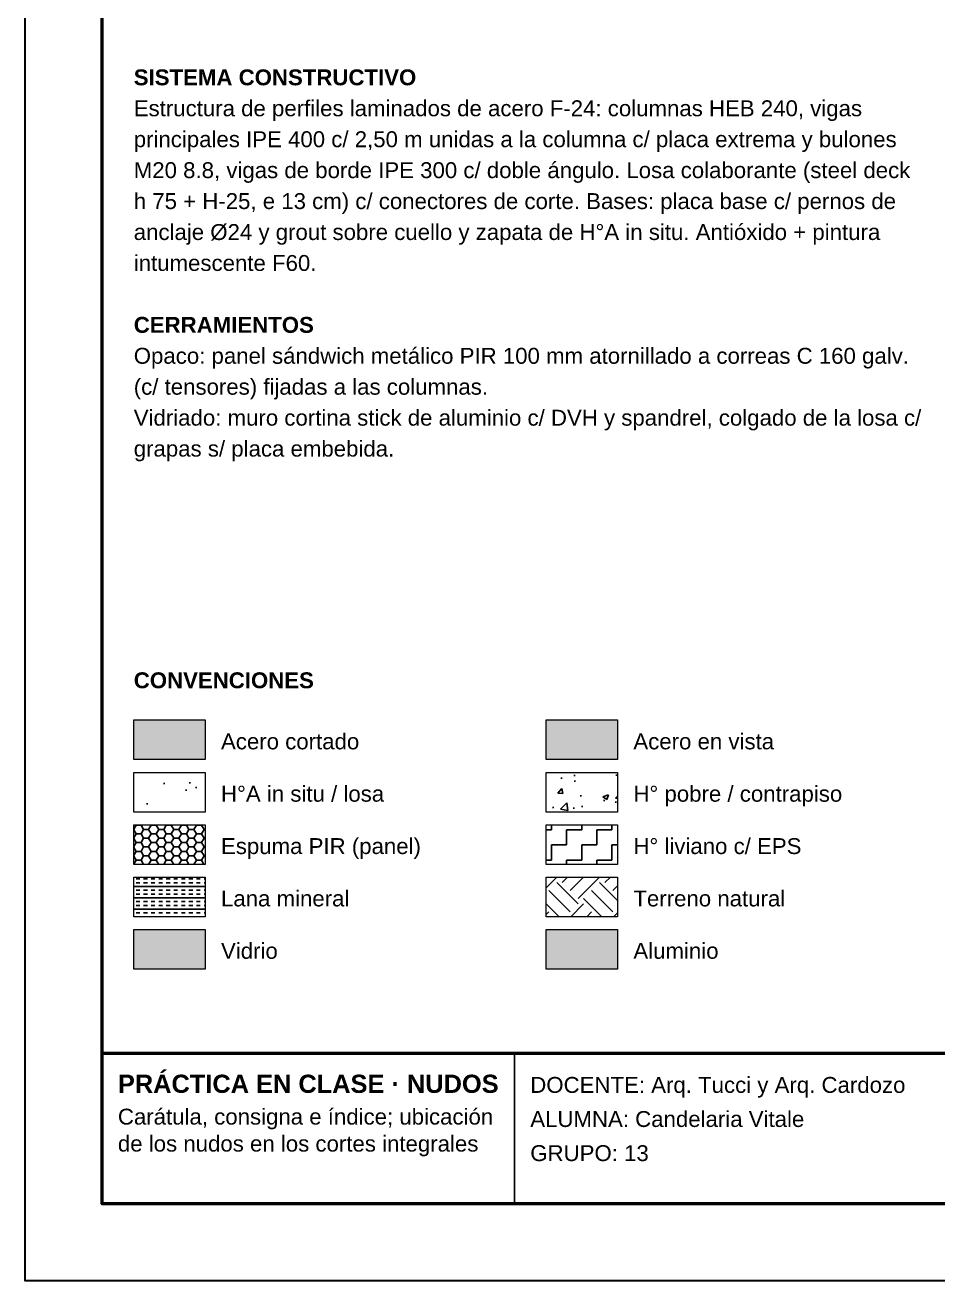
# Model space of a CAD drawing. Header units: millimetres. Extents: x 6 to 4194, y 6 to 5934.
# Drawn here: x 6 to 2308, y 6 to 3172 of the extents above; entities that cross this region are included whole.
import ezdxf

# ---------------------------------------------------------------- set-up
doc = ezdxf.new("R2010")
doc.units = ezdxf.units.MM
doc.header["$LTSCALE"] = 20
for name, color, linetype in [('X-MARCO', 7, 'Continuous'), ('X-ROTULO', 7, 'Continuous'), ('X-TEXTOS', 7, 'Continuous')]:
    doc.layers.add(name, color=color, linetype=linetype)
doc.styles.add('ARIAL', font='arial.ttf')
doc.styles.add('ARIAL-B', font='arialbd.ttf')

msp = doc.modelspace()

# ---------------------------------------------------------------- hatches: boundary and pattern name
at = {"layer": 'X-TEXTOS', "true_color": 0x4d545c}
h = msp.add_hatch(color=251, dxfattribs=at)
h.dxf.hatch_style = 1
h.paths.add_polyline_path([(280, 1420), (460, 1420), (460, 1320), (280, 1320)])
at = {"layer": 'X-TEXTOS', "true_color": 0xdfe3e7}
h = msp.add_hatch(color=254, dxfattribs=at)
h.dxf.hatch_style = 1
h.paths.add_polyline_path([(1320, 1420), (1500, 1420), (1500, 1320), (1320, 1320)])
at = {"layer": 'X-TEXTOS'}
h = msp.add_hatch(dxfattribs=at)
h.set_pattern_fill('AR-CONC', color=256, scale=1.2)
h.paths.add_polyline_path([(280, 1288), (460, 1288), (460, 1188), (280, 1188)])
h = msp.add_hatch(dxfattribs=at)
h.set_pattern_fill('AR-CONC', color=256, scale=0.8)
h.paths.add_polyline_path([(1320, 1288), (1500, 1288), (1500, 1188), (1320, 1188)])
h = msp.add_hatch(dxfattribs=at)
h.set_pattern_fill('HONEY', color=256, scale=4)
h.paths.add_polyline_path([(280, 1156), (460, 1156), (460, 1056), (280, 1056)])
h = msp.add_hatch(dxfattribs=at)
h.set_pattern_fill('ZIGZAG', color=256, scale=6)
h.paths.add_polyline_path([(1320, 1156), (1500, 1156), (1500, 1056), (1320, 1056)])
h = msp.add_hatch(dxfattribs=at)
h.set_pattern_fill('INSUL', color=256, scale=3)
h.paths.add_polyline_path([(280, 1024), (460, 1024), (460, 924), (280, 924)])
h = msp.add_hatch(dxfattribs=at)
h.set_pattern_fill('EARTH', color=256, scale=12, angle=45)
h.paths.add_polyline_path([(1320, 1024), (1500, 1024), (1500, 924), (1320, 924)])
at = {"layer": 'X-TEXTOS', "true_color": 0xbfe3f0}
h = msp.add_hatch(color=254, dxfattribs=at)
h.dxf.hatch_style = 1
h.paths.add_polyline_path([(280, 892), (460, 892), (460, 792), (280, 792)])
at = {"layer": 'X-TEXTOS', "true_color": 0x9aa3ab}
h = msp.add_hatch(color=253, dxfattribs=at)
h.dxf.hatch_style = 1
h.paths.add_polyline_path([(1320, 892), (1500, 892), (1500, 792), (1320, 792)])

# ---------------------------------------------------------------- linework, layer by layer
at = {"layer": 'X-MARCO', "lineweight": 30}
msp.add_lwpolyline([(6, 5934), (4194, 5934), (4194, 6), (6, 6)], close=True, dxfattribs=at)
at = {"layer": 'X-MARCO', "lineweight": 50}
msp.add_lwpolyline([(200, 5740), (4000, 5740), (4000, 200), (200, 200)], close=True, dxfattribs=at)
at = {"layer": 'X-ROTULO', "lineweight": 50}
msp.add_lwpolyline([(200, 580), (4000, 580), (4000, 200), (200, 200)], close=True, dxfattribs=at)
at = {"layer": 'X-ROTULO', "lineweight": 25}
msp.add_lwpolyline([(1240, 580), (1240, 200)], dxfattribs=at)
at = {"layer": 'X-TEXTOS', "lineweight": 13}
for points in [[(280, 1420), (460, 1420), (460, 1320), (280, 1320)], [(1320, 1420), (1500, 1420), (1500, 1320), (1320, 1320)], [(280, 1288), (460, 1288), (460, 1188), (280, 1188)], [(1320, 1288), (1500, 1288), (1500, 1188), (1320, 1188)], [(280, 1156), (460, 1156), (460, 1056), (280, 1056)], [(1320, 1156), (1500, 1156), (1500, 1056), (1320, 1056)], [(280, 1024), (460, 1024), (460, 924), (280, 924)], [(1320, 1024), (1500, 1024), (1500, 924), (1320, 924)], [(280, 892), (460, 892), (460, 792), (280, 792)], [(1320, 892), (1500, 892), (1500, 792), (1320, 792)]]:
    msp.add_lwpolyline(points, close=True, dxfattribs=at)

# ---------------------------------------------------------------- texts
at = {"layer": 'X-ROTULO'}
for s, height, style, p in [('PRÁCTICA EN CLASE · NUDOS', 45.824, 'ARIAL-B', (240, 480)), ('DOCENTE: Arq. Tucci y Arq. Cardozo', 40.096, 'ARIAL', (1280, 480)), ('Carátula, consigna e índice; ubicación', 40.096, 'ARIAL', (240, 400)), ('ALUMNA: Candelaria Vitale', 40.096, 'ARIAL', (1280, 394)), ('de los nudos en los cortes integrales', 40.096, 'ARIAL', (240, 332)), ('GRUPO: 13', 40.1, 'ARIAL', (1280, 308))]:
    msp.add_text(s, height=height, dxfattribs=dict(at, style=style)).set_placement(p)
at = {"layer": 'X-TEXTOS'}
for s, height, style, p in [('SISTEMA CONSTRUCTIVO', 40.096, 'ARIAL-B', (280, 3020)), ('Estructura de perfiles laminados de acero F-24: columnas HEB 240, vigas', 40.096, 'ARIAL', (280, 2942)), ('principales IPE 400 c/ 2,50 m unidas a la columna c/ placa extrema y bulones', 40.096, 'ARIAL', (280, 2864)), ('M20 8.8, vigas de borde IPE 300 c/ doble ángulo. Losa colaborante (steel deck', 40.096, 'ARIAL', (280, 2786)), ('h 75 + H-25, e 13 cm) c/ conectores de corte. Bases: placa base c/ pernos de', 40.096, 'ARIAL', (280, 2708)), ('anclaje Ø24 y grout sobre cuello y zapata de H°A in situ. Antióxido + pintura', 40.096, 'ARIAL', (280, 2630)), ('intumescente F60.', 40.096, 'ARIAL', (280, 2552)), ('CERRAMIENTOS', 40.096, 'ARIAL-B', (280, 2396)), ('Opaco: panel sándwich metálico PIR 100 mm atornillado a correas C 160 galv.', 40.096, 'ARIAL', (280, 2318)), ('(c/ tensores) fijadas a las columnas.', 40.096, 'ARIAL', (280, 2240)), ('Vidriado: muro cortina stick de aluminio c/ DVH y spandrel, colgado de la losa c/', 40.096, 'ARIAL', (280, 2162)), ('grapas s/ placa embebida.', 40.096, 'ARIAL', (280, 2084)), ('CONVENCIONES', 40.096, 'ARIAL-B', (280, 1500)), ('Acero cortado', 40.096, 'ARIAL', (500, 1346)), ('Acero en vista', 40.096, 'ARIAL', (1540, 1346)), ('H°A in situ / losa', 40.096, 'ARIAL', (500, 1214)), ('H° pobre / contrapiso', 40.096, 'ARIAL', (1540, 1214)), ('Espuma PIR (panel)', 40.096, 'ARIAL', (500, 1082)), ('H° liviano c/ EPS', 40.096, 'ARIAL', (1540, 1082)), ('Lana mineral', 40.096, 'ARIAL', (500, 950)), ('Terreno natural', 40.096, 'ARIAL', (1540, 950)), ('Vidrio', 40.1, 'ARIAL', (500, 818)), ('Aluminio', 40.1, 'ARIAL', (1540, 818))]:
    msp.add_text(s, height=height, dxfattribs=dict(at, style=style)).set_placement(p)

doc.saveas('drawing.dxf')
